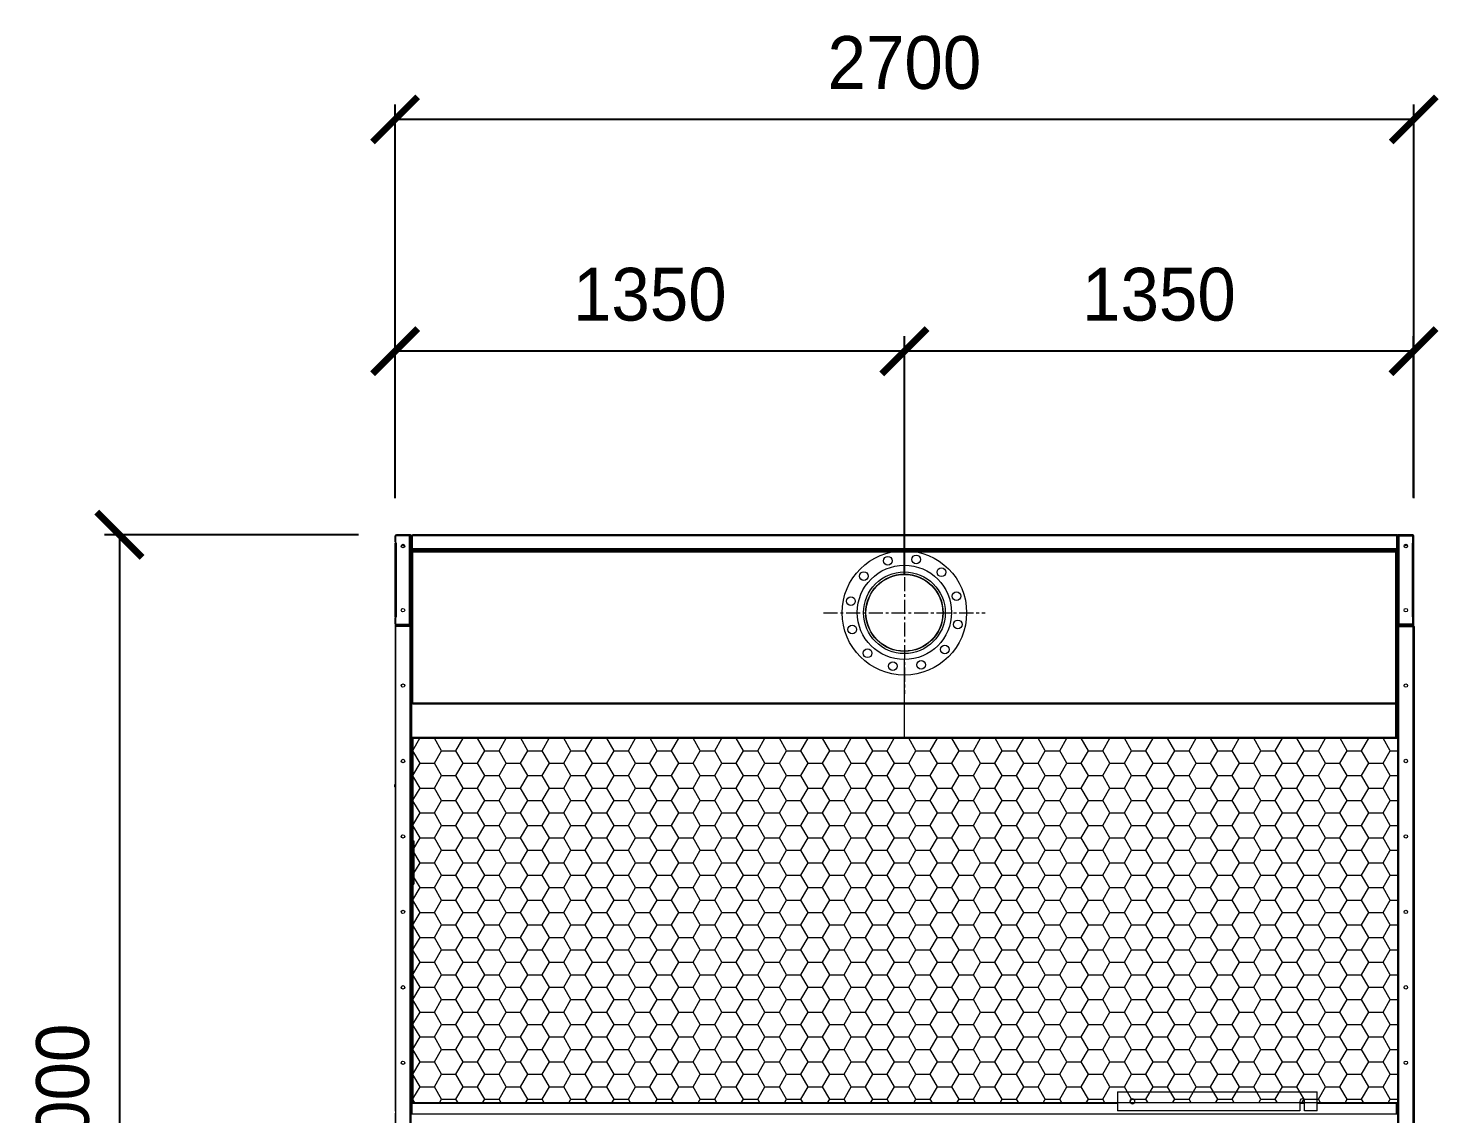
# Model space of a CAD drawing. Header units: millimetres. Extents: x 2784 to 32191, y 2597 to 23392.
# Drawn here: x 21428 to 25167, y 10119 to 12997 of the extents above; entities that cross this region are included whole.
import ezdxf

# ---------------------------------------------------------------- set-up
doc = ezdxf.new("R2010")
doc.units = ezdxf.units.MM
doc.linetypes.add('CENTER', pattern=[2, 1.25, -0.25, 0.25, -0.25])
doc.layers.add('center', color=1, linetype='CENTER')
doc.layers.add('냉각탑_dim', color=1, linetype='Continuous')
doc.styles.add('HY울릉도L', font='')
doc.styles.get('HY울릉도L').set_extended_font_data('HY울릉도L')
doc.dimstyles.new('성지DIM', dxfattribs={"dimtxt": 3.5, "dimasz": 3, "dimexe": 1, "dimexo": 2.5, "dimgap": 2, "dimtad": 1, "dimdec": 0, "dimzin": 3, "dimdsep": 46, "dimtxsty": 'HY울릉도L', "dimblk": 'ARCHTICK', "dimcen": -2, "dimclrd": 256, "dimclre": 256, "dimclrt": 7, "dimadec": 0, "dimazin": 0, "dimtfac": 1, "dimtdec": 0, "dimtofl": 0, "dimtmove": 0, "dimatfit": 3, "dimfxl": 1, "dimtolj": 1, "dimtzin": 0, "dimlwe": -1, "dimarcsym": 0})

# ---------------------------------------------------------------- blocks, each defined once
blk = doc.blocks.new('_ArchTick')
at = {"color": 0, "linetype": 'ByBlock', "const_width": 0.15}
blk.add_lwpolyline([(-0.5, -0.5), (0.5, 0.5)], dxfattribs=at)
blk = doc.blocks.new('*D254')
at = {"layer": 'Defpoints', "color": 0, "transparency": 16777216}
for p in [(22400.6, 12140.4), (22400.6, 11650.9), (23750.5, 11446.8)]:
    blk.add_point(p, dxfattribs=at)
at = {"layer": '냉각탑_dim', "transparency": 16777216}
for p, q in [((22400.6, 11750.9), (22400.6, 12180.4)), ((23750.5, 11546.8), (23750.5, 12180.4))]:
    blk.add_line(p, q, dxfattribs=at)
at = {"layer": '냉각탑_dim', "lineweight": -2, "transparency": 16777216}
blk.add_line((23750.5, 12140.4), (22400.6, 12140.4), dxfattribs=at)
at = {"layer": '냉각탑_dim', "lineweight": -2, "transparency": 16777216, "xscale": 120, "yscale": 120, "zscale": 120, "rotation": 180}
blk.add_blockref('_ArchTick', (22400.6, 12140.4), dxfattribs=at)
at = {"layer": '냉각탑_dim', "lineweight": -2, "transparency": 16777216, "xscale": 120, "yscale": 120, "zscale": 120}
blk.add_blockref('_ArchTick', (23750.5, 12140.4), dxfattribs=at)
at = {"layer": '냉각탑_dim', "color": 7, "transparency": 16777216, "insert": (23075.6, 12290.4), "char_height": 140, "attachment_point": 5, "style": 'HY울릉도L'}
blk.add_mtext('\\A1;1350', dxfattribs=at)
blk = doc.blocks.new('*D255')
at = {"layer": 'Defpoints', "color": 0, "transparency": 16777216}
for p in [(23750.5, 12140.4), (25099.8, 11652.4), (23750.5, 11446.8)]:
    blk.add_point(p, dxfattribs=at)
at = {"layer": '냉각탑_dim', "transparency": 16777216}
for p, q in [((23750.5, 11546.8), (23750.5, 12180.4)), ((25099.8, 11752.4), (25099.8, 12180.4))]:
    blk.add_line(p, q, dxfattribs=at)
at = {"layer": '냉각탑_dim', "lineweight": -2, "transparency": 16777216}
blk.add_line((25099.8, 12140.4), (23750.5, 12140.4), dxfattribs=at)
at = {"layer": '냉각탑_dim', "lineweight": -2, "transparency": 16777216, "xscale": 120, "yscale": 120, "zscale": 120, "rotation": 180}
blk.add_blockref('_ArchTick', (23750.5, 12140.4), dxfattribs=at)
at = {"layer": '냉각탑_dim', "lineweight": -2, "transparency": 16777216, "xscale": 120, "yscale": 120, "zscale": 120}
blk.add_blockref('_ArchTick', (25099.8, 12140.4), dxfattribs=at)
at = {"layer": '냉각탑_dim', "color": 7, "transparency": 16777216, "insert": (24425.2, 12290.4), "char_height": 140, "attachment_point": 5, "style": 'HY울릉도L'}
blk.add_mtext('\\A1;1350', dxfattribs=at)
blk = doc.blocks.new('*D263')
at = {"layer": 'Defpoints', "color": 0, "transparency": 16777216}
for p in [(22400.5, 12754.7), (22400.5, 11650.4), (25100.5, 11650.4)]:
    blk.add_point(p, dxfattribs=at)
at = {"layer": '냉각탑_dim', "transparency": 16777216}
for p, q in [((22400.5, 11750.4), (22400.5, 12794.7)), ((25100.5, 11750.4), (25100.5, 12794.7))]:
    blk.add_line(p, q, dxfattribs=at)
at = {"layer": '냉각탑_dim', "lineweight": -2, "transparency": 16777216}
blk.add_line((25100.5, 12754.7), (22400.5, 12754.7), dxfattribs=at)
at = {"layer": '냉각탑_dim', "lineweight": -2, "transparency": 16777216, "xscale": 120, "yscale": 120, "zscale": 120, "rotation": 180}
blk.add_blockref('_ArchTick', (22400.5, 12754.7), dxfattribs=at)
at = {"layer": '냉각탑_dim', "lineweight": -2, "transparency": 16777216, "xscale": 120, "yscale": 120, "zscale": 120}
blk.add_blockref('_ArchTick', (25100.5, 12754.7), dxfattribs=at)
at = {"layer": '냉각탑_dim', "color": 7, "transparency": 16777216, "insert": (23750.5, 12904.7), "char_height": 140, "attachment_point": 5, "style": 'HY울릉도L'}
blk.add_mtext('\\A1;2700', dxfattribs=at)
blk = doc.blocks.new('*D264')
at = {"layer": 'Defpoints', "color": 0, "transparency": 16777216}
for p in [(22403.9, 11653.8), (21670, 8653.8), (22403.9, 8653.8)]:
    blk.add_point(p, dxfattribs=at)
at = {"layer": '냉각탑_dim', "transparency": 16777216}
for p, q in [((22303.9, 11653.8), (21630, 11653.8)), ((22303.9, 8653.8), (21630, 8653.8))]:
    blk.add_line(p, q, dxfattribs=at)
at = {"layer": '냉각탑_dim', "lineweight": -2, "transparency": 16777216}
blk.add_line((21670, 11653.8), (21670, 8653.8), dxfattribs=at)
at = {"layer": '냉각탑_dim', "lineweight": -2, "transparency": 16777216, "xscale": 120, "yscale": 120, "zscale": 120}
for p, rotation in [((21670, 11653.8), 90), ((21670, 8653.8), 270)]:
    blk.add_blockref('_ArchTick', p, dxfattribs=dict(at, rotation=rotation))
at = {"layer": '냉각탑_dim', "color": 7, "transparency": 16777216, "insert": (21520, 10153.8), "char_height": 140, "attachment_point": 5, "rotation": 90, "style": 'HY울릉도L'}
blk.add_mtext('\\A1;3000', dxfattribs=at)
blk = doc.blocks.new('2')
at = {"lineweight": 20}
h = blk.add_hatch(dxfattribs=at)
h.set_pattern_fill('HONEY', scale=12)
h.set_pattern_definition([(360, (-387298.945, -77907.857), (57.15, 32.9955677), [38.1, -76.2]), (120, (-387298.945, -77907.857), (-57.15, 32.995568), [38.1, -76.2]), (60, (-387298.945, -77907.857), (1e-07, 65.9911357), [-76.2, 38.1])])
h.paths.add_polyline_path([(22447.9, 11114), (22447.9, 10147.5), (25058.5, 10147.5), (25058.5, 11114)])
at = {"color": 7, "lineweight": 20, "ltscale": 0.006917}
for p, q in [((22400.5, 11633.8), (22400.5, 11650.4)), ((22400.5, 11633.8), (22400.5, 11650.4)), ((25098.5, 11633.8), (25098.5, 11650.4)), ((25100.5, 11633.8), (25100.5, 11650.4)), ((22400.5, 11433.8), (22400.5, 11417.2)), ((22400.5, 11417.2), (22400.5, 11433.8)), ((25098.5, 11417.2), (25098.5, 11433.8)), ((25100.5, 11417.2), (25100.5, 11433.8))]:
    blk.add_line(p, q, dxfattribs=at)
at = {"color": 7, "lineweight": 20, "ltscale": 0.000833333}
for p, q in [((22400.5, 11633.8), (22402.5, 11633.8)), ((22400.5, 11631.8), (22402.5, 11631.8)), ((25100.5, 11633.8), (25098.5, 11633.8)), ((25100.5, 11631.8), (25098.5, 11631.8)), ((22444.5, 11610.1), (22446.5, 11610.1)), ((22444.5, 11608.4), (22446.5, 11608.4)), ((25056.5, 11610.1), (25054.5, 11610.1)), ((25056.5, 11608.4), (25054.5, 11608.4)), ((22400.5, 11433.8), (22402.5, 11433.8)), ((22400.5, 11433.8), (22402.5, 11433.8)), ((25100.5, 11433.8), (25098.5, 11433.8)), ((25100.5, 11433.8), (25098.5, 11433.8)), ((22446.5, 10773.1), (22444.5, 10773.1)), ((22446.5, 10771.5), (22444.5, 10771.5))]:
    blk.add_line(p, q, dxfattribs=at)
at = {"color": 7, "lineweight": 20, "ltscale": 0.081667}
for p, q in [((22400.5, 11435.8), (22400.5, 11631.8)), ((22403.9, 11435.8), (22403.9, 11631.8)), ((25097.1, 11435.8), (25097.1, 11631.8)), ((25100.5, 11435.8), (25100.5, 11631.8))]:
    blk.add_line(p, q, dxfattribs=at)
at = {"color": 7, "lineweight": 20, "ltscale": 0.007958}
for p, q in [((22402.5, 11631.8), (22402.5, 11650.9)), ((25098.5, 11631.8), (25098.5, 11650.9)), ((22402.5, 11416.7), (22402.5, 11435.8)), ((25098.5, 11416.7), (25098.5, 11435.8))]:
    blk.add_line(p, q, dxfattribs=at)
at = {"color": 7, "lineweight": 20, "ltscale": 0.01525}
for p, q in [((22439.1, 11650.9), (22402.5, 11650.9)), ((25061.9, 11650.9), (25098.5, 11650.9)), ((22402.5, 11416.7), (22439.1, 11416.7)), ((25098.5, 11416.7), (25061.9, 11416.7))]:
    blk.add_line(p, q, dxfattribs=at)
at = {"color": 7, "lineweight": 20, "ltscale": 0.000583333}
for p, q in [((22403.9, 11631.8), (22402.5, 11631.8)), ((25097.1, 11631.8), (25098.5, 11631.8)), ((22402.5, 11435.8), (22403.9, 11435.8)), ((25098.5, 11435.8), (25097.1, 11435.8))]:
    blk.add_line(p, q, dxfattribs=at)
at = {"color": 7, "lineweight": 20, "ltscale": 0.014667}
for p, q in [((22439.1, 11653.7), (22403.9, 11653.7)), ((22403.9, 11653.7), (22439.1, 11653.7)), ((22439.1, 11651.8), (22403.9, 11651.8)), ((25061.9, 11653.7), (25097.1, 11653.7)), ((25097.1, 11653.7), (25061.9, 11653.7)), ((25061.9, 11651.8), (25097.1, 11651.8)), ((22403.9, 11415.8), (22439.1, 11415.8)), ((22439.1, 11415.8), (22403.9, 11415.8)), ((22403.9, 11413.8), (22439.1, 11413.8)), ((25097.1, 11415.8), (25061.9, 11415.8)), ((25061.9, 11415.8), (25097.1, 11415.8)), ((25097.1, 11413.8), (25061.9, 11413.8))]:
    blk.add_line(p, q, dxfattribs=at)
at = {"color": 7, "lineweight": 20, "ltscale": 0.000374085}
for p, q in [((22405.9, 11650.9), (22405.9, 11651.7)), ((25097.1, 11650.9), (25097.1, 11651.7))]:
    blk.add_line(p, q, dxfattribs=at)
at = {"color": 7, "lineweight": 20, "ltscale": 0.000833263}
blk.add_line((22439.1, 11653.7), (22441.1, 11653.7), dxfattribs=at)
at = {"color": 7, "lineweight": 20, "ltscale": 0.000375}
for p, q in [((22439.1, 11650.9), (22439.1, 11651.8)), ((25061.9, 11650.9), (25061.9, 11651.8)), ((22445.7, 11610.1), (22445.7, 11611)), ((25055.3, 11610.1), (25055.3, 11611)), ((25056.5, 11608.9), (25056.5, 11609.8)), ((22439.1, 11416.7), (22439.1, 11415.8)), ((25061.9, 11416.7), (25061.9, 11415.8)), ((25056.5, 11394.7), (25056.5, 11393.8))]:
    blk.add_line(p, q, dxfattribs=at)
at = {"color": 7, "lineweight": 20, "ltscale": 0.001002}
for p, q in [((22441.5, 11651.8), (22439.1, 11651.8)), ((25059.5, 11651.8), (25061.9, 11651.8)), ((22441.5, 11415.8), (22439.1, 11415.8)), ((25059.5, 11415.8), (25061.9, 11415.8))]:
    blk.add_line(p, q, dxfattribs=at)
at = {"color": 7, "lineweight": 20, "ltscale": 0.097583}
for p, q in [((22439.1, 11416.7), (22439.1, 11650.9)), ((25061.9, 11416.7), (25061.9, 11650.9))]:
    blk.add_line(p, q, dxfattribs=at)
at = {"color": 7, "lineweight": 20, "ltscale": 0.000448698}
for p, q in [((22441.8, 11652.4), (22441, 11651.8)), ((25059.2, 11652.4), (25060.1, 11651.8)), ((22441.8, 11415.1), (22441, 11415.8)), ((25059.2, 11415.1), (25060.1, 11415.8))]:
    blk.add_line(p, q, dxfattribs=at)
at = {"color": 7, "lineweight": 20, "ltscale": 0.000272626}
blk.add_line((22441.1, 11653.7), (22441.1, 11653.1), dxfattribs=at)
at = {"color": 7, "lineweight": 20, "ltscale": 0.000736965}
blk.add_line((22443.8, 11652.1), (22442.1, 11652.1), dxfattribs=at)
at = {"color": 7, "lineweight": 20, "ltscale": 8.05106e-06}
blk.add_line((22442.5, 11650.4), (22442.5, 11650.4), dxfattribs=at)
blk.add_line((22442.5, 11650.4), (22442.5, 11650.4), dxfattribs=at)
at = {"color": 7, "lineweight": 20, "ltscale": 0.097167}
for p, q in [((22442.5, 11417.2), (22442.5, 11650.4)), ((25058.5, 11417.2), (25058.5, 11650.4)), ((25058.5, 11417.2), (25058.5, 11650.4))]:
    blk.add_line(p, q, dxfattribs=at)
at = {"color": 7, "lineweight": 20, "ltscale": 0.000414935}
for p, q in [((22443.5, 11652.8), (22442.8, 11652.1)), ((22446.2, 11652.1), (22445.5, 11652.8)), ((25054.8, 11652.1), (25055.5, 11652.8)), ((25057.5, 11652.8), (25056.8, 11652.1))]:
    blk.add_line(p, q, dxfattribs=at)
at = {"color": 7, "lineweight": 20, "ltscale": 0.000125672}
for p, q in [((22444.8, 11651.8), (22444.5, 11651.8)), ((25056.7, 11651.8), (25057, 11651.8))]:
    blk.add_line(p, q, dxfattribs=at)
at = {"color": 7, "lineweight": 20, "ltscale": 0.00012559}
blk.add_line((22444.8, 11651.8), (22444.5, 11651.8), dxfattribs=at)
at = {"color": 7, "lineweight": 20, "ltscale": 0.000562231}
blk.add_line((22444.5, 11650.4), (22444.5, 11651.8), dxfattribs=at)
at = {"color": 7, "lineweight": 20, "ltscale": 0.013833}
for p, q in [((22444.5, 11650.4), (22444.5, 11617.2)), ((22446.2, 11650.4), (22446.2, 11617.2)), ((25054.8, 11650.4), (25054.8, 11617.2))]:
    blk.add_line(p, q, dxfattribs=at)
at = {"color": 7, "lineweight": 20, "ltscale": 0.000708333}
for p, q in [((22446.2, 11650.4), (22444.5, 11650.4)), ((22444.5, 11610.1), (22444.5, 11608.4)), ((22446.5, 11610.1), (22446.5, 11608.4)), ((25054.5, 11610.1), (25054.5, 11608.4)), ((25054.8, 11615.8), (25056.5, 11615.8)), ((25056.5, 11610.1), (25056.5, 11608.4))]:
    blk.add_line(p, q, dxfattribs=at)
at = {"color": 7, "lineweight": 20, "ltscale": 0.001131}
for p, q in [((22446.2, 11650.4), (22446.2, 11653.1)), ((25054.8, 11653.1), (25054.8, 11650.4))]:
    blk.add_line(p, q, dxfattribs=at)
at = {"color": 7, "lineweight": 20}
for p, q in [((25054.8, 11650.4), (22446.2, 11650.4)), ((25053.1, 11653.7), (22447.9, 11653.7)), ((22446.2, 11617.2), (25054.8, 11617.2)), ((22446.2, 11613.7), (25054.8, 11613.7)), ((22447.9, 11611.7), (25053.1, 11611.7)), ((22447.9, 11608.4), (25053.1, 11608.4)), ((23994.5, 11612.1), (22656.2, 11612.1)), ((25019.9, 11612.1), (24406.5, 11612.1)), ((25058.5, 9158.6), (25058.5, 11480.8)), ((22401.7, 11410.4), (22401.7, 9157.2)), ((22439.7, 11415.8), (22439.7, 9157.2)), ((22442.5, 11417.2), (22442.5, 9158.6)), ((25061.3, 9157.2), (25061.3, 11415.8)), ((25099.3, 9157.2), (25099.3, 11410.4)), ((25102.1, 9157.2), (25102.1, 11410.4)), ((25058.5, 11207.4), (22447.9, 11207.4)), ((25058.5, 11204.2), (22447.9, 11204.2)), ((22439.7, 11114), (25058.5, 11114)), ((22442.5, 11116.6), (25058.5, 11116.6)), ((24314.9, 10145.9), (22446.1, 10145.9)), ((24314.9, 10147.5), (22450.5, 10147.5)), ((22445.9, 10118.8), (25055.1, 10118.8))]:
    blk.add_line(p, q, dxfattribs=at)
at = {"color": 7, "lineweight": 20, "ltscale": 4.99865e-05}
blk.add_line((22447.8, 11653.7), (22447.9, 11653.7), dxfattribs=at)
at = {"color": 7, "lineweight": 20, "ltscale": 1.75167e-05}
blk.add_line((22447.9, 11653.7), (22447.9, 11653.7), dxfattribs=at)
at = {"color": 7, "lineweight": 20, "ltscale": 1.55221e-05}
blk.add_line((22447.9, 11653.7), (22447.9, 11653.7), dxfattribs=at)
at = {"color": 7, "lineweight": 20, "ltscale": 4.33485e-05}
blk.add_line((22449.8, 11653.7), (22449.9, 11653.7), dxfattribs=at)
at = {"color": 7, "lineweight": 20, "ltscale": 4.06755e-05}
blk.add_line((22449.8, 11653.7), (22449.9, 11653.7), dxfattribs=at)
at = {"color": 7, "lineweight": 20, "ltscale": 3.95576e-05}
blk.add_line((22449.8, 11653.7), (22449.9, 11653.7), dxfattribs=at)
at = {"color": 7, "lineweight": 20, "ltscale": 3.00579e-05}
blk.add_line((22449.9, 11653.7), (22449.9, 11653.7), dxfattribs=at)
at = {"color": 7, "lineweight": 20, "ltscale": 1.78003e-05}
blk.add_line((22449.9, 11653.7), (22449.9, 11653.7), dxfattribs=at)
at = {"color": 7, "lineweight": 20, "ltscale": 1.24791e-05}
blk.add_line((22449.9, 11653.7), (22449.9, 11653.7), dxfattribs=at)
at = {"color": 7, "lineweight": 20, "ltscale": 2.871e-05}
blk.add_line((22449.9, 11653.7), (22449.9, 11653.7), dxfattribs=at)
at = {"color": 7, "lineweight": 20, "ltscale": 0.000208336}
blk.add_line((25053.1, 11653.7), (25053.6, 11653.7), dxfattribs=at)
at = {"color": 7, "lineweight": 20, "ltscale": 2.9878e-05}
blk.add_line((25053.2, 11653.7), (25053.1, 11653.7), dxfattribs=at)
at = {"color": 7, "lineweight": 20, "ltscale": 1.24078e-05}
blk.add_line((25053.2, 11653.7), (25053.1, 11653.7), dxfattribs=at)
at = {"color": 7, "lineweight": 20, "ltscale": 7.39921e-06}
blk.add_line((25053.1, 11653.7), (25053.1, 11653.7), dxfattribs=at)
at = {"color": 7, "lineweight": 20, "ltscale": 1.55721e-05}
blk.add_line((25053.6, 11653.7), (25053.6, 11653.7), dxfattribs=at)
at = {"color": 7, "lineweight": 20, "ltscale": 0.000625116}
blk.add_line((25055.1, 11653.7), (25053.6, 11653.7), dxfattribs=at)
at = {"color": 7, "lineweight": 20, "ltscale": 0.000708334}
blk.add_line((25054.8, 11650.4), (25056.5, 11650.4), dxfattribs=at)
at = {"color": 7, "lineweight": 20, "ltscale": 4.50677e-05}
blk.add_line((25055.2, 11653.7), (25055.1, 11653.7), dxfattribs=at)
at = {"color": 7, "lineweight": 20, "ltscale": 1.38381e-05}
blk.add_line((25055.2, 11653.7), (25055.1, 11653.7), dxfattribs=at)
at = {"color": 7, "lineweight": 20, "ltscale": 1.22548e-05}
blk.add_line((25055.2, 11653.7), (25055.1, 11653.7), dxfattribs=at)
at = {"color": 7, "lineweight": 20, "ltscale": 6.372e-06}
blk.add_line((25055.1, 11653.7), (25055.1, 11653.7), dxfattribs=at)
at = {"color": 7, "lineweight": 20, "ltscale": 1.23239e-05}
blk.add_line((25055.2, 11653.7), (25055.1, 11653.7), dxfattribs=at)
at = {"color": 7, "lineweight": 20, "ltscale": 0.000334243}
blk.add_line((25056.2, 11651.8), (25057, 11651.8), dxfattribs=at)
at = {"color": 7, "lineweight": 20, "ltscale": 0.014417}
blk.add_line((25056.5, 11615.8), (25056.5, 11650.4), dxfattribs=at)
at = {"color": 7, "lineweight": 20, "ltscale": 0.000547297}
blk.add_line((25056.8, 11653.1), (25056.8, 11651.8), dxfattribs=at)
at = {"color": 7, "lineweight": 20, "ltscale": 0.015}
blk.add_line((25057, 11651.8), (25057, 11615.8), dxfattribs=at)
at = {"color": 7, "lineweight": 20, "ltscale": 0.00062562}
blk.add_line((25058.5, 11650.4), (25057, 11650.4), dxfattribs=at)
at = {"color": 7, "lineweight": 20, "ltscale": 0.000331381}
blk.add_line((25057.7, 11652.6), (25058.2, 11652.1), dxfattribs=at)
at = {"color": 7, "lineweight": 20, "ltscale": 0.000379592}
blk.add_line((25058.1, 11652.1), (25059, 11652.1), dxfattribs=at)
at = {"color": 7, "lineweight": 20, "ltscale": 0.000832099}
blk.add_line((25061.9, 11653.7), (25059.9, 11653.7), dxfattribs=at)
at = {"color": 7, "lineweight": 20, "ltscale": 0.000271651}
blk.add_line((25059.9, 11653.7), (25059.9, 11653.1), dxfattribs=at)
at = {"color": 7, "lineweight": 20, "ltscale": 0.000583263}
blk.add_line((25098.5, 11653.7), (25097.1, 11653.7), dxfattribs=at)
at = {"color": 7, "lineweight": 20, "ltscale": 0.000127061}
blk.add_line((25098.5, 11653.7), (25098.5, 11653.4), dxfattribs=at)
at = {"color": 7, "lineweight": 20, "ltscale": 0.00018978}
blk.add_line((25100.1, 11652.1), (25100.5, 11652.1), dxfattribs=at)
at = {"color": 7, "lineweight": 20, "ltscale": 0.000708455}
blk.add_line((25100.5, 11650.4), (25100.5, 11652.1), dxfattribs=at)
at = {"color": 7, "lineweight": 20, "ltscale": 0.000832424}
blk.add_line((25100.5, 11631.8), (25100.5, 11633.7), dxfattribs=at)
at = {"color": 7, "lineweight": 20, "ltscale": 0.000833337}
for p, q in [((22444.5, 11608.4), (22442.5, 11608.4)), ((25056.5, 11608.4), (25058.5, 11608.4))]:
    blk.add_line(p, q, dxfattribs=at)
at = {"color": 7, "lineweight": 20, "ltscale": 0.053167}
blk.add_line((22442.5, 11608.4), (22442.5, 11480.8), dxfattribs=at)
at = {"color": 7, "lineweight": 20, "ltscale": 0.000561904}
blk.add_line((22444.5, 11615.8), (22444.5, 11617.1), dxfattribs=at)
at = {"color": 7, "lineweight": 20, "ltscale": 0.000125435}
blk.add_line((22444.8, 11615.8), (22444.5, 11615.8), dxfattribs=at)
at = {"color": 7, "lineweight": 20, "ltscale": 0.002375}
blk.add_line((22444.5, 11610), (22444.5, 11615.7), dxfattribs=at)
at = {"color": 7, "lineweight": 20, "ltscale": 0.000707554}
blk.add_line((22444.5, 11613.7), (22446.2, 11613.7), dxfattribs=at)
at = {"color": 7, "lineweight": 20, "ltscale": 0.000707705}
blk.add_line((22444.5, 11611.7), (22446.2, 11611.7), dxfattribs=at)
at = {"color": 7, "lineweight": 20, "ltscale": 0.142705}
for p, q in [((22444.5, 11265.9), (22444.5, 11608.4)), ((22447.9, 11204.2), (22447.9, 11608.4)), ((25053.1, 11114), (25053.1, 11608.4)), ((25056.5, 11116.6), (25056.5, 11608.4))]:
    blk.add_line(p, q, dxfattribs=at)
at = {"color": 7, "lineweight": 20, "ltscale": 0.001417}
for p, q in [((22447.9, 11608.4), (22444.5, 11608.4)), ((22446.2, 11617.2), (22446.2, 11613.7)), ((22447.9, 11608.4), (22447.9, 11611.7)), ((24050.5, 11608.4), (24050.5, 11611.7)), ((25053.1, 11608.4), (25053.1, 11611.7)), ((25053.1, 11608.4), (25056.5, 11608.4)), ((25054.8, 11617.2), (25054.8, 11613.7)), ((22400.5, 11435.8), (22403.9, 11435.8)), ((25100.5, 11435.8), (25097.1, 11435.8))]:
    blk.add_line(p, q, dxfattribs=at)
at = {"color": 7, "lineweight": 20, "ltscale": 0.00075}
for p, q in [((22447.5, 11611), (22445.7, 11611)), ((25053.5, 11611), (25055.3, 11611))]:
    blk.add_line(p, q, dxfattribs=at)
at = {"color": 7, "lineweight": 20, "ltscale": 5.91962e-05}
blk.add_line((22446, 11611), (22445.9, 11611.1), dxfattribs=at)
at = {"color": 7, "lineweight": 20, "ltscale": 0.000832499}
blk.add_line((22446.2, 11613.7), (22446.2, 11611.7), dxfattribs=at)
at = {"color": 7, "lineweight": 20, "ltscale": 0.000333342}
for p, q in [((22446.2, 11611.7), (22446.2, 11611)), ((25054.8, 11611.7), (25054.8, 11611))]:
    blk.add_line(p, q, dxfattribs=at)
at = {"color": 7, "lineweight": 20, "ltscale": 0.000708193}
blk.add_line((22446.2, 11611.7), (22447.9, 11611.7), dxfattribs=at)
at = {"color": 7, "lineweight": 20, "ltscale": 0.000166667}
for p, q in [((22447.9, 11611), (22447.5, 11611)), ((25053.1, 11611), (25053.5, 11611))]:
    blk.add_line(p, q, dxfattribs=at)
at = {"color": 7, "lineweight": 20, "ltscale": 5.54767e-06}
blk.add_line((22447.9, 11611.7), (22447.9, 11611.7), dxfattribs=at)
at = {"color": 7, "lineweight": 20, "ltscale": 1.09406e-05}
blk.add_line((22447.9, 11611.7), (22447.9, 11611.7), dxfattribs=at)
at = {"color": 7, "lineweight": 20, "ltscale": 0.00067235}
for p, q in [((22481.1, 11612.1), (22481.1, 11613.7)), ((25019.9, 11612.1), (25019.9, 11613.7))]:
    blk.add_line(p, q, dxfattribs=at)
at = {"color": 7, "lineweight": 20, "ltscale": 0.043924}
blk.add_line((22586.6, 11612.1), (22481.1, 11612.1), dxfattribs=at)
at = {"color": 7, "lineweight": 20, "ltscale": 0.000160787}
for p, q in [((22481.1, 11611.7), (22481.1, 11612.1)), ((25019.9, 11611.7), (25019.9, 11612.1))]:
    blk.add_line(p, q, dxfattribs=at)
at = {"color": 7, "lineweight": 20, "ltscale": 0.001149}
for p, q in [((22585, 11613.7), (22586.9, 11611.7)), ((22592.2, 11613.7), (22594.1, 11611.7)), ((22607.6, 11611.7), (22605.7, 11613.7)), ((22633.3, 11613.7), (22635.2, 11611.7)), ((22648.7, 11611.7), (22646.8, 11613.7)), ((22655.9, 11611.7), (22654, 11613.7)), ((22656.5, 11611.7), (22654.6, 11613.7))]:
    blk.add_line(p, q, dxfattribs=at)
at = {"color": 7, "lineweight": 20, "ltscale": 5.44556e-06}
for p, q in [((23318.1, 11611.7), (23318.1, 11611.7)), ((24173.1, 11611.7), (24173.1, 11611.7))]:
    blk.add_line(p, q, dxfattribs=at)
at = {"color": 7, "lineweight": 20, "ltscale": 9.52934e-06}
for p, q in [((23318.2, 11611.7), (23318.1, 11611.7)), ((25051.7, 11611.7), (25051.6, 11611.7))]:
    blk.add_line(p, q, dxfattribs=at)
at = {"color": 7, "lineweight": 20, "ltscale": 5.46643e-06}
for p, q in [((23326.4, 11611.7), (23326.4, 11611.7)), ((24181.4, 11611.7), (24181.4, 11611.7))]:
    blk.add_line(p, q, dxfattribs=at)
at = {"color": 7, "lineweight": 20, "ltscale": 9.52935e-06}
for p, q in [((23326.4, 11611.7), (23326.4, 11611.7)), ((24181.4, 11611.7), (24181.4, 11611.7))]:
    blk.add_line(p, q, dxfattribs=at)
at = {"color": 7, "lineweight": 20, "ltscale": 0.014833}
blk.add_line((23751.1, 11572.8), (23751.1, 11608.4), dxfattribs=at)
at = {"color": 7, "lineweight": 20, "ltscale": 0.00083348}
blk.add_line((23844.5, 11611.7), (23844.5, 11613.7), dxfattribs=at)
at = {"color": 7, "lineweight": 20, "ltscale": 9.52936e-06}
blk.add_line((24173.2, 11611.7), (24173.1, 11611.7), dxfattribs=at)
at = {"color": 7, "lineweight": 20, "ltscale": 0.000833322}
blk.add_line((24256.5, 11613.7), (24256.5, 11611.7), dxfattribs=at)
at = {"color": 7, "lineweight": 20, "ltscale": 1.33962e-05}
blk.add_line((25051.7, 11611.7), (25051.6, 11611.7), dxfattribs=at)
at = {"color": 7, "lineweight": 20, "ltscale": 0.000708462}
blk.add_line((25054.8, 11611.7), (25053.1, 11611.7), dxfattribs=at)
at = {"color": 7, "lineweight": 20, "ltscale": 0.000874532}
blk.add_line((25054.8, 11613.8), (25054.8, 11611.7), dxfattribs=at)
at = {"color": 7, "lineweight": 20, "ltscale": 0.00083325}
blk.add_line((25056.8, 11613.7), (25054.8, 11613.7), dxfattribs=at)
at = {"color": 7, "lineweight": 20, "ltscale": 0.000708036}
blk.add_line((25054.8, 11611.7), (25056.5, 11611.7), dxfattribs=at)
at = {"color": 7, "lineweight": 20, "ltscale": 0.000208346}
blk.add_line((25056.5, 11615.8), (25057, 11615.8), dxfattribs=at)
at = {"color": 7, "lineweight": 20, "ltscale": 0.001543}
blk.add_line((25056.5, 11610), (25056.5, 11613.7), dxfattribs=at)
at = {"color": 7, "lineweight": 20, "ltscale": 1.27636e-06}
blk.add_line((25056.5, 11608.9), (25056.5, 11608.9), dxfattribs=at)
at = {"color": 7, "lineweight": 20, "ltscale": 0.000831268}
blk.add_line((25056.8, 11615.7), (25056.8, 11613.7), dxfattribs=at)
at = {"color": 7, "lineweight": 20, "ltscale": 0.000625612}
blk.add_line((25058.5, 11615.8), (25057, 11615.8), dxfattribs=at)
at = {"color": 7, "lineweight": 20, "ltscale": 0.000833201}
blk.add_line((22442.5, 11480.8), (22444.5, 11480.8), dxfattribs=at)
at = {"color": 7, "lineweight": 20, "ltscale": 0.403744}
blk.add_line((22444.5, 11481.9), (22444.5, 10773.1), dxfattribs=at)
at = {"color": 7, "lineweight": 20, "ltscale": 0.000833465}
blk.add_line((25058.5, 11480.8), (25056.5, 11480.8), dxfattribs=at)
at = {"color": 7, "lineweight": 20, "ltscale": 0.352083}
blk.add_line((22400.5, 11435.8), (22400.5, 10990.8), dxfattribs=at)
at = {"color": 7, "lineweight": 20, "ltscale": 0.000500046}
blk.add_line((22401.7, 11410.4), (22400.5, 11410.4), dxfattribs=at)
at = {"color": 7, "lineweight": 20, "ltscale": 0.015833}
for p, q in [((22439.7, 11410.4), (22401.7, 11410.4)), ((25061.3, 11410.4), (25099.3, 11410.4))]:
    blk.add_line(p, q, dxfattribs=at)
at = {"color": 7, "lineweight": 20, "ltscale": 0.015667}
for p, q in [((22402.1, 11411.7), (22439.7, 11411.7)), ((25098.9, 11411.7), (25061.3, 11411.7))]:
    blk.add_line(p, q, dxfattribs=at)
at = {"color": 7, "lineweight": 20, "ltscale": 0.000583334}
for p, q in [((22402.1, 11411.7), (22402.1, 11410.4)), ((22439.7, 11411.7), (22439.7, 11410.4)), ((25061.3, 11411.7), (25061.3, 11410.4)), ((25098.9, 11411.7), (25098.9, 11410.4))]:
    blk.add_line(p, q, dxfattribs=at)
at = {"color": 7, "lineweight": 20, "ltscale": 0.000957772}
blk.add_line((22402.5, 11411.7), (22402.5, 11414), dxfattribs=at)
at = {"color": 7, "lineweight": 20, "ltscale": 0.000375915}
blk.add_line((22405.9, 11415.7), (22405.9, 11416.7), dxfattribs=at)
at = {"color": 7, "lineweight": 20, "ltscale": 0.000832784}
blk.add_line((22405.9, 11411.7), (22405.9, 11413.7), dxfattribs=at)
at = {"color": 7, "lineweight": 20, "ltscale": 0.000912135}
for p, q in [((22439.7, 11410.4), (22441.9, 11410.4)), ((25059.1, 11410.4), (25061.3, 11410.4))]:
    blk.add_line(p, q, dxfattribs=at)
at = {"color": 7, "lineweight": 20, "ltscale": 0.001261}
blk.add_line((22441.1, 11411.4), (22441.1, 11414.4), dxfattribs=at)
at = {"color": 7, "lineweight": 20, "ltscale": 0.000341711}
for p, q in [((22441.7, 11410.9), (22441.1, 11410.4)), ((25059.4, 11410.9), (25059.9, 11410.4))]:
    blk.add_line(p, q, dxfattribs=at)
at = {"color": 7, "lineweight": 20, "ltscale": 1.56939e-05}
blk.add_line((22442.5, 11417.1), (22442.5, 11417.2), dxfattribs=at)
at = {"color": 7, "lineweight": 20, "ltscale": 8.33834e-06}
blk.add_line((22442.5, 11417.1), (22442.5, 11417.2), dxfattribs=at)
at = {"color": 7, "lineweight": 20, "ltscale": 8.83136e-06}
blk.add_line((22442.5, 11409), (22442.5, 11409), dxfattribs=at)
at = {"color": 7, "lineweight": 20, "ltscale": 8.87683e-06}
blk.add_line((22442.5, 11409), (22442.5, 11409), dxfattribs=at)
at = {"color": 7, "lineweight": 20, "ltscale": 3.11303e-05}
blk.add_line((22442.5, 11409), (22442.5, 11409), dxfattribs=at)
at = {"color": 7, "lineweight": 20, "ltscale": 1.44681e-05}
blk.add_line((22442.5, 11409), (22442.5, 11409), dxfattribs=at)
at = {"color": 7, "lineweight": 20, "ltscale": 3.11304e-05}
blk.add_line((22442.5, 11409), (22442.5, 11409), dxfattribs=at)
at = {"color": 7, "lineweight": 20, "ltscale": 0.00337}
blk.add_line((25058.5, 11409), (25058.5, 11417.1), dxfattribs=at)
at = {"color": 7, "lineweight": 20, "ltscale": 0.000832722}
for p, q in [((25061.9, 11411.7), (25061.9, 11413.7)), ((25097.1, 11411.7), (25097.1, 11413.7))]:
    blk.add_line(p, q, dxfattribs=at)
at = {"color": 7, "lineweight": 20, "ltscale": 0.000374998}
blk.add_line((25097.1, 11415.8), (25097.1, 11416.7), dxfattribs=at)
at = {"color": 7, "lineweight": 20, "ltscale": 0.001167}
blk.add_line((25099.3, 11410.4), (25102.1, 11410.4), dxfattribs=at)
at = {"color": 7, "lineweight": 20, "ltscale": 0.000832419}
blk.add_line((25100.5, 11433.8), (25100.5, 11435.7), dxfattribs=at)
at = {"color": 7, "lineweight": 20, "ltscale": 0.002832}
blk.add_line((25100.5, 11410.4), (25100.5, 11417.1), dxfattribs=at)
at = {"color": 7, "lineweight": 20, "ltscale": 0.024121}
blk.add_line((23750.5, 11264.9), (23750.5, 11322.8), dxfattribs=at)
at = {"color": 7, "lineweight": 20, "ltscale": 0.036483}
blk.add_line((23750.5, 11116.6), (23750.5, 11281.8), dxfattribs=at)
at = {"color": 7, "lineweight": 20, "ltscale": 0.001354}
blk.add_line((24050.5, 11207.4), (24050.5, 11204.2), dxfattribs=at)
at = {"color": 7, "lineweight": 20, "ltscale": 0.392019}
blk.add_line((22446.5, 11116.6), (22446.5, 10773.1), dxfattribs=at)
at = {"color": 7, "lineweight": 20, "ltscale": 0.363192}
blk.add_line((22447.9, 11116.6), (22447.9, 10842.3), dxfattribs=at)
at = {"color": 7, "lineweight": 20, "ltscale": 0.002167}
for p, q in [((22398.9, 10990.8), (22398.9, 10985.6)), ((22450, 10797.1), (22450, 10802.3)), ((22450, 10772.5), (22450, 10767.3))]:
    blk.add_line(p, q, dxfattribs=at)
at = {"color": 7, "lineweight": 20, "ltscale": 0.000666667}
for p, q in [((22400.5, 10990.8), (22398.9, 10990.8)), ((22400.5, 10985.6), (22398.9, 10985.6)), ((22444.5, 10147.8), (22446.1, 10147.8)), ((25056.5, 10147.8), (25054.9, 10147.8))]:
    blk.add_line(p, q, dxfattribs=at)
at = {"color": 7, "lineweight": 20, "ltscale": 0.441833}
blk.add_line((22400.5, 10985.6), (22400.5, 10125.2), dxfattribs=at)
at = {"color": 7, "lineweight": 20, "ltscale": 0.047917}
for p, q in [((22446.8, 10842.3), (22446.8, 10727.3)), ((22450, 10842.3), (22450, 10727.3))]:
    blk.add_line(p, q, dxfattribs=at)
at = {"color": 7, "lineweight": 20, "ltscale": 0.001333}
for p, q in [((22446.8, 10842.3), (22450, 10842.3)), ((22446.8, 10727.3), (22450, 10727.3))]:
    blk.add_line(p, q, dxfattribs=at)
at = {"color": 7, "lineweight": 20, "ltscale": 0.000658263}
blk.add_line((22444.5, 10773.1), (22444.5, 10771.5), dxfattribs=at)
at = {"color": 7, "lineweight": 20, "ltscale": 0.259889}
blk.add_line((22444.5, 10147.8), (22444.5, 10771.5), dxfattribs=at)
at = {"color": 7, "lineweight": 20, "ltscale": 0.001329}
blk.add_line((22446.5, 10773.1), (22446.5, 10769.9), dxfattribs=at)
at = {"color": 7, "lineweight": 20, "ltscale": 0.260664}
blk.add_line((22446.5, 10145.9), (22446.5, 10771.5), dxfattribs=at)
at = {"color": 7, "lineweight": 20, "ltscale": 0.01025}
blk.add_line((22450, 10797.1), (22450, 10772.5), dxfattribs=at)
at = {"color": 7, "lineweight": 20, "ltscale": 0.242234}
blk.add_line((22447.9, 10727.3), (22447.9, 10145.9), dxfattribs=at)
at = {"color": 7, "lineweight": 20, "ltscale": 0.220833}
blk.add_line((24314.9, 10176.4), (24844.9, 10176.4), dxfattribs=at)
at = {"color": 7, "lineweight": 20, "ltscale": 0.020754}
for p, q in [((24314.9, 10176.4), (24314.9, 10126.5)), ((24844.9, 10126.5), (24844.9, 10176.4))]:
    blk.add_line(p, q, dxfattribs=at)
at = {"color": 7, "lineweight": 20, "ltscale": 0.012167}
for p, q in [((22444.5, 10118.6), (22444.5, 10147.8)), ((25056.5, 10147.8), (25056.5, 10118.6))]:
    blk.add_line(p, q, dxfattribs=at)
at = {"color": 7, "lineweight": 20, "ltscale": 0.01129}
for p, q in [((22445.9, 10118.8), (22445.9, 10145.9)), ((25055.1, 10118.8), (25055.1, 10145.9))]:
    blk.add_line(p, q, dxfattribs=at)
at = {"color": 7, "lineweight": 20, "ltscale": 0.000666714}
for p, q in [((22450.5, 10147.5), (22450.5, 10145.9)), ((25041.5, 10147.5), (25041.5, 10145.9))]:
    blk.add_line(p, q, dxfattribs=at)
at = {"color": 7, "lineweight": 20, "ltscale": 0.004285}
blk.add_line((24360.1, 10147.5), (24349.8, 10147.5), dxfattribs=at)
at = {"color": 7, "lineweight": 20, "ltscale": 0.002776}
blk.add_line((24358.3, 10145.9), (24351.6, 10145.9), dxfattribs=at)
at = {"color": 7, "lineweight": 20, "ltscale": 0.010377}
for p, q in [((24798.4, 10151.5), (24798.4, 10126.5)), ((24811.4, 10126.5), (24811.4, 10151.5))]:
    blk.add_line(p, q, dxfattribs=at)
at = {"color": 7, "lineweight": 20, "ltscale": 0.005417}
for p, q in [((24811.4, 10147.5), (24798.4, 10147.5)), ((24811.4, 10145.9), (24798.4, 10145.9))]:
    blk.add_line(p, q, dxfattribs=at)
at = {"color": 7, "lineweight": 20, "ltscale": 0.081917}
blk.add_line((25041.5, 10147.5), (24844.9, 10147.5), dxfattribs=at)
at = {"color": 7, "lineweight": 20, "ltscale": 0.0875}
blk.add_line((25054.9, 10145.9), (24844.9, 10145.9), dxfattribs=at)
at = {"color": 0, "lineweight": 20}
for p, q in [((25054.9, 10147.8), (25054.9, 10145.9)), ((25054.9, 10145.9), (25055.1, 10145.9))]:
    blk.add_line(p, q, dxfattribs=at)
at = {"color": 7, "lineweight": 20, "ltscale": 0.44375}
blk.add_line((22400.5, 10120), (22400.5, 9055), dxfattribs=at)
at = {"color": 7, "lineweight": 20, "ltscale": 0.000967409}
for p, q in [((22445.9, 10116.5), (22445.9, 10118.8)), ((25055.1, 10116.5), (25055.1, 10118.8))]:
    blk.add_line(p, q, dxfattribs=at)
at = {"color": 7, "lineweight": 20, "ltscale": 0.201458}
for p, q in [((24798.4, 10126.5), (24314.9, 10126.5)), ((24798.4, 10126.4), (24314.9, 10126.4))]:
    blk.add_line(p, q, dxfattribs=at)
at = {"color": 7, "lineweight": 20, "ltscale": 7.26298e-05}
for p, q in [((24314.9, 10126.5), (24314.9, 10126.4)), ((24798.4, 10126.5), (24798.4, 10126.4)), ((24811.4, 10126.5), (24811.4, 10126.4)), ((24844.9, 10126.5), (24844.9, 10126.4))]:
    blk.add_line(p, q, dxfattribs=at)
at = {"color": 7, "lineweight": 20, "ltscale": 0.013958}
for p, q in [((24844.9, 10126.5), (24811.4, 10126.5)), ((24844.9, 10126.4), (24811.4, 10126.4))]:
    blk.add_line(p, q, dxfattribs=at)
at = {"color": 0, "lineweight": 20, "elevation": 0}
blk.add_lwpolyline([(22447.9, 11114), (25058.5, 11114), (25058.5, 10147.5), (22447.9, 10147.5)], close=True, dxfattribs=at)
at = {"color": 7, "lineweight": 20}
for centre, radius in [((22421.5, 11623.8), 4.5), ((25079.5, 11623.8), 4.5), ((23750.5, 11446.8), 165), ((23706.8, 11584.8), 11.5), ((23781.8, 11588.4), 11.5), ((23750.5, 11447.8), 125), ((23643.2, 11544.2), 11.5), ((23750.5, 11446.8), 108.2), ((23848.5, 11554.1), 11.5), ((23750.5, 11446.8), 102.5), ((23750.5, 11446.8), 101.8), ((23608.8, 11477.5), 11.5), ((23888.6, 11491), 11.5), ((22421.5, 11453.8), 4.5), ((25079.5, 11453.8), 4.5), ((23612.4, 11402.5), 11.5), ((23892.2, 11416), 11.5), ((23653, 11339.4), 11.5), ((23857.9, 11349.3), 11.5), ((23719.8, 11305.1), 11.5), ((23794.7, 11308.7), 11.5), ((22421.5, 11253.8), 4.5), ((25079.5, 11253.8), 4.5), ((22421.5, 11053.8), 4.5), ((22421.5, 11053.8), 4.5), ((22421.5, 11053.8), 4.5), ((22421.5, 11053.8), 4.5), ((25079.5, 11053.8), 4.5), ((25079.5, 11053.8), 4.5), ((25079.5, 11053.8), 4.5), ((25079.5, 11053.8), 4.5), ((22421.5, 10853.8), 4.5), ((25079.5, 10853.8), 4.5), ((22421.5, 10653.8), 4.5), ((25079.5, 10653.8), 4.5), ((22421.5, 10453.8), 4.5), ((25079.5, 10453.8), 4.5), ((22421.5, 10253.8), 4.5), ((25079.5, 10253.8), 4.5)]:
    blk.add_circle(centre, radius, dxfattribs=at)
for centre, radius, start, end in [((22403.9, 11650.4), 3.4, 90, 180), ((22403.9, 11650.4), 3.4, 90, 180), ((22403.9, 11650.4), 1.4, 90, 159.0752), ((22423.5, 11629.8), 4.5, 206.2136, 296.9187), ((22423.5, 11629.8), 3, 210.8421, 292.3085), ((22439.1, 11650.4), 3.4, 37.0589, 90), ((22439.1, 11650.4), 3.4, 0, 90), ((22441.1, 11650.4), 3.4, 0.7421, 90), ((22447.9, 11650.4), 3.4, 90, 180), ((23318.1, 11650.4), 3.4, 89.1059, 90), ((23326.4, 11650.4), 3.4, 90, 90.8941), ((24046.6, 11650.4), 3.4, 89.1059, 90), ((24054.9, 11650.4), 3.4, 90, 90.8941), ((24175.1, 11650.4), 3.4, 89.1059, 90), ((24183.4, 11650.4), 3.4, 90, 90.8941), ((25053.1, 11650.4), 3.4, 0, 90), ((25053.6, 11650.4), 3.4, 24.3157, 90), ((25055.1, 11650.4), 3.4, 0.702, 90), ((25059.9, 11650.4), 3.4, 90, 134.9998), ((25061.9, 11650.4), 3.4, 90, 180), ((25061.9, 11650.4), 3.4, 90, 180), ((25077.5, 11629.8), 3, 247.6973, 329.1521), ((25097.1, 11650.4), 3.4, 0, 90), ((25097.1, 11650.4), 3.4, 0, 90), ((25097.1, 11650.4), 1.4, 20.9248, 90), ((22447.9, 11617.2), 3.4, 180, 240), ((22447.9, 11608.4), 3.4, 130.3202, 150.009), ((22447.9, 11608.4), 3.4, 120.0016, 130.1223), ((25053.6, 11617.2), 3.4, 290.6601, 335.6839), ((25053.1, 11617.2), 3.4, 300, 335.6837), ((25053.1, 11617.2), 3.4, 359.7733, 0), ((25055.1, 11617.2), 3.4, 300, 335.6837), ((25053.6, 11617.2), 3.4, 359.8044, 0), ((25079.5, 11629.8), 4.5, 221.8143, 318.1832), ((22403.9, 11417.2), 3.4, 180, 270), ((22403.3, 11409), 2.8, 115.3772, 150), ((22403.9, 11417.2), 1.4, 200.9374, 270), ((22403.9, 11417.2), 1.4, 200.9249, 270), ((22439.1, 11417.2), 3.4, 270, 0), ((22439.7, 11409), 2.8, 0, 90), ((25061.9, 11417.2), 3.4, 180, 217.0589), ((25061.9, 11417.2), 3.4, 180, 270), ((25061.3, 11409), 2.8, 90, 180), ((25097.1, 11417.2), 3.4, 270, 0), ((25097.1, 11417.2), 1.4, 270, 339.0626), ((25097.1, 11417.2), 1.4, 270, 339.0751), ((25097.7, 11409), 2.8, 30, 64.6233), ((22455.2, 10797.1), 5.2, 90, 90.117)]:
    blk.add_arc(centre, radius, start, end, dxfattribs=at)
for centre, major_axis, ratio, start_param, end_param in [((25053.7, 11608.3), (-2.8, 0), 0.965926, 3.858864, 4.104144), ((25053.1, 11399.9), (3.4, 0), 0.087156, 0, 0.006877), ((22447.9, 10769.9), (1.4, 0), 0.087156, 3.141593, 3.808775), ((22447.9, 10769.9), (3.4, 0), 0.087156, 4.287999, 4.382994), ((22447.9, 10768.4), (-3.4, 0), 0.087156, 5.041784, 5.136779), ((22447.9, 10768.3), (1.4, 0), 0.087156, 3.141593, 3.808775), ((24354.9, 10151.5), (6.5, 0), 0.996195, 0, 3.141593), ((24354.9, 10151.3), (6.5, 0), 0.996195, 0.013467, 3.128141), ((24354.9, 10151.5), (6.5, 0), 0.996195, 3.141593, 6.283185), ((24804.9, 10151.5), (6.5, 0), 0.996195, 0, 3.141593), ((24804.9, 10151.3), (6.5, 0), 0.996195, 0, 3.141593)]:
    blk.add_ellipse(centre, major_axis=major_axis, ratio=ratio, start_param=start_param, end_param=end_param, dxfattribs=at)
for points, knots in [([(22441.5, 11651.8), (22441.9, 11651.5), (22442.1, 11651.3), (22442.4, 11651), (22442.5, 11650.7), (22442.5, 11650.4), (22442.5, 11650.4), (22442.5, 11650.4), (22442.5, 11650.4)], [0, 0, 0, 0, 0, 0, 4.644554, 4.644554, 4.644554, 5.125492, 5.125492, 5.125492, 5.125492, 5.125492, 5.125492]), ([(25059.5, 11651.8), (25059.2, 11651.5), (25058.9, 11651.3), (25058.7, 11651), (25058.6, 11650.7), (25058.5, 11650.4), (25058.5, 11650.4), (25058.5, 11650.4), (25058.5, 11650.4)], [0, 0, 0, 0, 0, 0, 4.644554, 4.644554, 4.644554, 5.125492, 5.125492, 5.125492, 5.125492, 5.125492, 5.125492]), ([(22442.5, 11480.8), (22442.5, 11480.8), (22442.6, 11480.9), (22442.6, 11481), (22442.9, 11481.3), (22443.4, 11481.5), (22443.7, 11481.7), (22444.1, 11481.8), (22444.5, 11481.9)], [0, 0, 0, 0, 0, 0, 2.034087, 2.034087, 2.034087, 5.485626, 5.485626, 5.485626, 5.485626, 5.485626, 5.485626]), ([(25058.5, 11480.8), (25058.5, 11480.8), (25058.5, 11480.9), (25058.4, 11481), (25058.1, 11481.3), (25057.7, 11481.5), (25057.3, 11481.7), (25056.9, 11481.8), (25056.5, 11481.9)], [0, 0, 0, 0, 0, 0, 2.029663, 2.029663, 2.029663, 5.473953, 5.473953, 5.473953, 5.473953, 5.473953, 5.473953]), ([(22441.5, 11415.8), (22441.9, 11416), (22442.1, 11416.2), (22442.4, 11416.5), (22442.5, 11416.8), (22442.5, 11417.1), (22442.5, 11417.1), (22442.5, 11417.1), (22442.5, 11417.2)], [0, 0, 0, 0, 0, 0, 4.644554, 4.644554, 4.644554, 5.125492, 5.125492, 5.125492, 5.125492, 5.125492, 5.125492]), ([(25059.5, 11415.8), (25059.2, 11416), (25058.9, 11416.2), (25058.7, 11416.5), (25058.6, 11416.8), (25058.5, 11417.1), (25058.5, 11417.1), (25058.5, 11417.1), (25058.5, 11417.2)], [0, 0, 0, 0, 0, 0, 4.644554, 4.644554, 4.644554, 5.125492, 5.125492, 5.125492, 5.125492, 5.125492, 5.125492])]:
    blk.add_open_spline(points, degree=5, knots=knots, dxfattribs=at)
for points in [[(22443.8, 11652.1), (22444.1, 11651.7), (22444.3, 11651.4), (22444.5, 11651.1), (22444.5, 11650.7), (22444.5, 11650.4)], [(22446.2, 11653.1), (22446.6, 11653.3), (22446.9, 11653.5), (22447.2, 11653.7), (22447.6, 11653.7), (22447.9, 11653.7)], [(25054.8, 11653.1), (25054.5, 11653.3), (25054.2, 11653.5), (25053.8, 11653.7), (25053.5, 11653.7), (25053.1, 11653.7)], [(25056.8, 11653.1), (25056.5, 11653.3), (25056.2, 11653.5), (25055.8, 11653.7), (25055.5, 11653.7), (25055.1, 11653.7)], [(22441.9, 11410.4), (22442.2, 11410.1), (22442.3, 11409.8), (22442.5, 11409.5), (22442.5, 11409.2), (22442.5, 11409)], [(25059.1, 11410.4), (25058.9, 11410.1), (25058.7, 11409.8), (25058.6, 11409.5), (25058.5, 11409.2), (25058.5, 11409)]]:
    blk.add_open_spline(points, degree=5, dxfattribs=at)
at = {"layer": 'center', "lineweight": 20, "ltscale": 30}
for p, q in [((23750.5, 11661.3), (23750.5, 11232.3)), ((23536, 11446.8), (23965, 11446.8))]:
    blk.add_line(p, q, dxfattribs=at)

msp = doc.modelspace()

# ---------------------------------------------------------------- block references
msp.add_blockref('2', (0, 0))

# ---------------------------------------------------------------- dimensions: what is measured, and where the dimension line sits
at = {"layer": '냉각탑_dim'}
for base, p1, p2, picture, middle in [((22400.5, 12754.7), (25100.5, 11650.4), (22400.5, 11650.4), '*D263', (23750.5, 12904.7)), ((22400.6, 12140.4), (23750.5, 11446.8), (22400.6, 11650.9), '*D254', (23075.6, 12290.4))]:
    dim = msp.add_linear_dim(base=base, p1=p1, p2=p2, dimstyle='성지DIM', override={"dimscale": 40}, dxfattribs=at)
    dim.commit()
    dim.dimension.update_dxf_attribs({"geometry": picture, "text_midpoint": middle})
dim = msp.add_linear_dim(base=(23750.5, 12140.4), p1=(25099.8, 11652.4), p2=(23750.5, 11446.8), text='1350', dimstyle='성지DIM', override={"dimscale": 40}, dxfattribs=at)
dim.commit()
dim.dimension.update_dxf_attribs({"geometry": '*D255', "text_midpoint": (24425.2, 12290.4)})
dim = msp.add_linear_dim(base=(21670, 8653.8), p1=(22403.9, 11653.8), p2=(22403.9, 8653.8), angle=90, dimstyle='성지DIM', override={"dimscale": 40}, dxfattribs=at)
dim.commit()
dim.dimension.update_dxf_attribs({"geometry": '*D264', "text_midpoint": (21520, 10153.8)})

doc.saveas('drawing.dxf')
